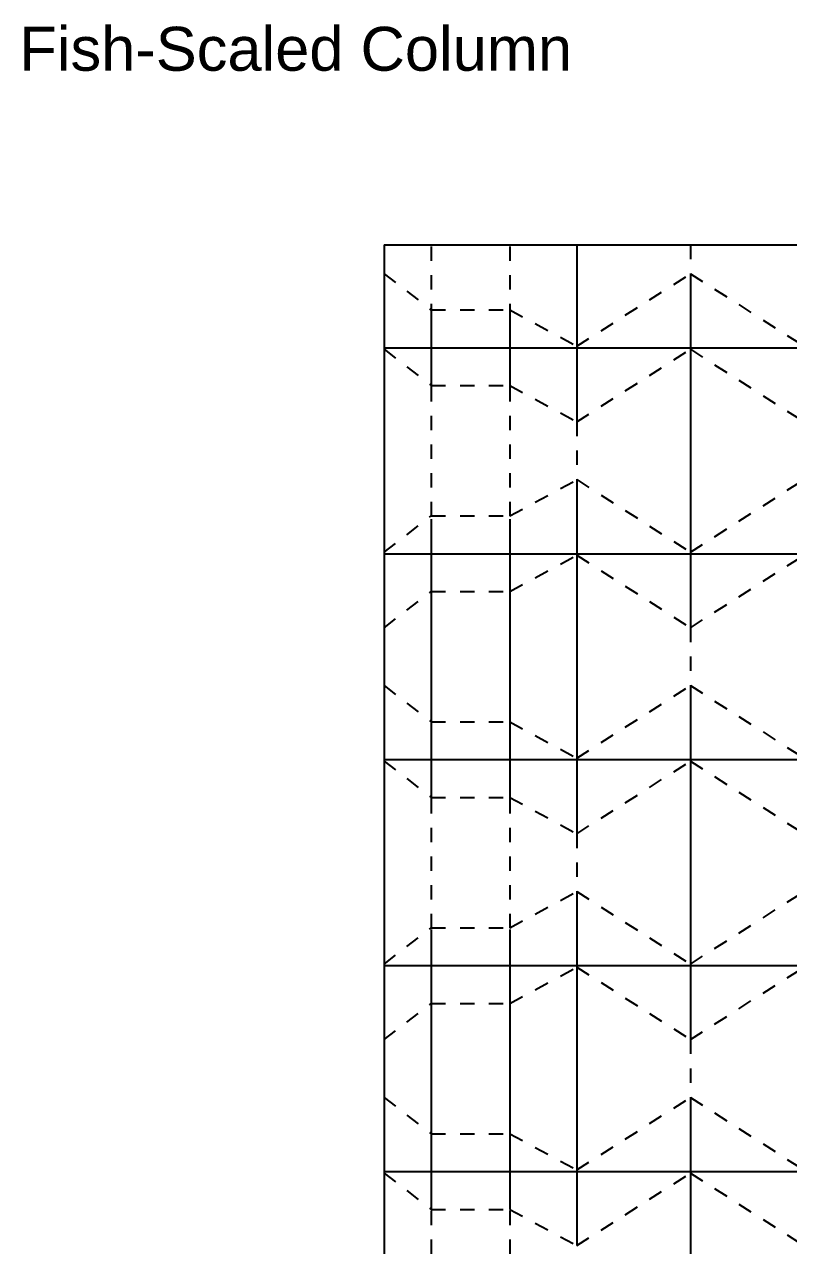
# Model space of a CAD drawing. Extents: x 11 to 192, y -288 to -10.
# Drawn here: x 11.3 to 86.4, y -130.3 to -10.2 of the extents above; entities that cross this region are included whole.
import ezdxf

# ---------------------------------------------------------------- set-up
doc = ezdxf.new("R2010")
doc.units = 0
for name, pattern in [('AI-LINETYPE-1', [2.822222, 1.411111, -1.411111]), ('AI-LINETYPE-100', [2.822222, 1.411111, -1.411111]), ('AI-LINETYPE-101', [2.822222, 1.411111, -1.411111]), ('AI-LINETYPE-102', [2.822222, 1.411111, -1.411111]), ('AI-LINETYPE-103', [2.822222, 1.411111, -1.411111]), ('AI-LINETYPE-104', [2.822222, 1.411111, -1.411111]), ('AI-LINETYPE-105', [2.822222, 1.411111, -1.411111]), ('AI-LINETYPE-106', [2.822222, 1.411111, -1.411111]), ('AI-LINETYPE-107', [2.822222, 1.411111, -1.411111]), ('AI-LINETYPE-108', [2.822222, 1.411111, -1.411111]), ('AI-LINETYPE-109', [2.822222, 1.411111, -1.411111]), ('AI-LINETYPE-110', [2.822222, 1.411111, -1.411111]), ('AI-LINETYPE-143', [2.822222, 1.411111, -1.411111]), ('AI-LINETYPE-148', [2.822222, 1.411111, -1.411111]), ('AI-LINETYPE-150', [2.822222, 1.411111, -1.411111]), ('AI-LINETYPE-151', [2.822222, 1.411111, -1.411111]), ('AI-LINETYPE-152', [2.822222, 1.411111, -1.411111]), ('AI-LINETYPE-154', [2.822222, 1.411111, -1.411111]), ('AI-LINETYPE-156', [2.822222, 1.411111, -1.411111]), ('AI-LINETYPE-158', [2.822222, 1.411111, -1.411111]), ('AI-LINETYPE-160', [2.822222, 1.411111, -1.411111]), ('AI-LINETYPE-177', [2.822222, 1.411111, -1.411111]), ('AI-LINETYPE-178', [2.822222, 1.411111, -1.411111]), ('AI-LINETYPE-179', [2.822222, 1.411111, -1.411111]), ('AI-LINETYPE-2', [2.822222, 1.411111, -1.411111]), ('AI-LINETYPE-3', [2.822222, 1.411111, -1.411111]), ('AI-LINETYPE-34', [2.822222, 1.411111, -1.411111]), ('AI-LINETYPE-35', [2.822222, 1.411111, -1.411111]), ('AI-LINETYPE-36', [2.822222, 1.411111, -1.411111]), ('AI-LINETYPE-37', [2.822222, 1.411111, -1.411111]), ('AI-LINETYPE-38', [2.822222, 1.411111, -1.411111]), ('AI-LINETYPE-39', [2.822222, 1.411111, -1.411111]), ('AI-LINETYPE-4', [2.822222, 1.411111, -1.411111]), ('AI-LINETYPE-40', [2.822222, 1.411111, -1.411111]), ('AI-LINETYPE-41', [2.822222, 1.411111, -1.411111]), ('AI-LINETYPE-5', [2.822222, 1.411111, -1.411111]), ('AI-LINETYPE-55', [2.822222, 1.411111, -1.411111]), ('AI-LINETYPE-56', [2.822222, 1.411111, -1.411111]), ('AI-LINETYPE-57', [2.822222, 1.411111, -1.411111]), ('AI-LINETYPE-58', [2.822222, 1.411111, -1.411111]), ('AI-LINETYPE-59', [2.822222, 1.411111, -1.411111]), ('AI-LINETYPE-60', [2.822222, 1.411111, -1.411111]), ('AI-LINETYPE-61', [2.822222, 1.411111, -1.411111]), ('AI-LINETYPE-62', [2.822222, 1.411111, -1.411111]), ('AI-LINETYPE-63', [2.822222, 1.411111, -1.411111]), ('AI-LINETYPE-64', [2.822222, 1.411111, -1.411111]), ('AI-LINETYPE-73', [2.822222, 1.411111, -1.411111]), ('AI-LINETYPE-76', [2.822222, 1.411111, -1.411111]), ('AI-LINETYPE-77', [2.822222, 1.411111, -1.411111]), ('AI-LINETYPE-78', [2.822222, 1.411111, -1.411111]), ('AI-LINETYPE-79', [2.822222, 1.411111, -1.411111]), ('AI-LINETYPE-80', [2.822222, 1.411111, -1.411111]), ('AI-LINETYPE-81', [2.822222, 1.411111, -1.411111]), ('AI-LINETYPE-82', [2.822222, 1.411111, -1.411111]), ('AI-LINETYPE-91', [2.822222, 1.411111, -1.411111]), ('AI-LINETYPE-92', [2.822222, 1.411111, -1.411111]), ('AI-LINETYPE-93', [2.822222, 1.411111, -1.411111]), ('AI-LINETYPE-94', [2.822222, 1.411111, -1.411111]), ('AI-LINETYPE-95', [2.822222, 1.411111, -1.411111]), ('AI-LINETYPE-96', [2.822222, 1.411111, -1.411111]), ('AI-LINETYPE-97', [2.822222, 1.411111, -1.411111]), ('AI-LINETYPE-98', [2.822222, 1.411111, -1.411111]), ('AI-LINETYPE-99', [2.822222, 1.411111, -1.411111])]:
    doc.linetypes.add(name, pattern=pattern)
for name, color, linetype in [('CUTLINE', 7, 'CONTINUOUS'), ('MOUNTAINLINE', 7, 'CONTINUOUS'), ('TEXT', 7, 'CONTINUOUS'), ('VALLEYLINE', 7, 'CONTINUOUS')]:
    doc.layers.add(name, color=color, linetype=linetype)

# ---------------------------------------------------------------- blocks, each defined once
blk = doc.blocks.new('BLOCK_2')
at = {"layer": 'CUTLINE', "color": 7}
blk.add_lwpolyline([(46.66, -31.9), (46.66, -153.36)], dxfattribs=at)
blk = doc.blocks.new('BLOCK_4')
at = {"layer": 'CUTLINE', "color": 7}
blk.add_lwpolyline([(46.66, -31.9), (162.65, -31.9)], dxfattribs=at)
blk = doc.blocks.new('BLOCK_8')
at = {"layer": 'VALLEYLINE', "color": 7, "linetype": 'AI-LINETYPE-1'}
blk.add_lwpolyline([(46.66, -115.72), (51.3, -119.28)], dxfattribs=at)
blk = doc.blocks.new('BLOCK_9')
at = {"layer": 'VALLEYLINE', "color": 7, "linetype": 'AI-LINETYPE-2'}
blk.add_lwpolyline([(51.3, -119.28), (59.03, -119.28)], dxfattribs=at)
blk = doc.blocks.new('BLOCK_10')
at = {"layer": 'VALLEYLINE', "color": 7, "linetype": 'AI-LINETYPE-3'}
blk.add_lwpolyline([(59.03, -119.28), (65.6, -122.84)], dxfattribs=at)
blk = doc.blocks.new('BLOCK_11')
at = {"layer": 'VALLEYLINE', "color": 7, "linetype": 'AI-LINETYPE-4'}
blk.add_lwpolyline([(65.6, -122.84), (76.76, -115.72)], dxfattribs=at)
blk = doc.blocks.new('BLOCK_12')
at = {"layer": 'VALLEYLINE', "color": 7, "linetype": 'AI-LINETYPE-5'}
blk.add_lwpolyline([(76.76, -115.72), (87.91, -122.84)], dxfattribs=at)
blk = doc.blocks.new('BLOCK_41')
at = {"layer": 'VALLEYLINE', "color": 7, "linetype": 'AI-LINETYPE-34'}
blk.add_lwpolyline([(51.3, -45.74), (59.03, -45.74)], dxfattribs=at)
blk = doc.blocks.new('BLOCK_42')
at = {"layer": 'VALLEYLINE', "color": 7, "linetype": 'AI-LINETYPE-35'}
blk.add_lwpolyline([(51.3, -58.55), (59.03, -58.55)], dxfattribs=at)
blk = doc.blocks.new('BLOCK_43')
at = {"layer": 'VALLEYLINE', "color": 7, "linetype": 'AI-LINETYPE-36'}
blk.add_lwpolyline([(59.03, -45.74), (65.6, -49.3)], dxfattribs=at)
blk = doc.blocks.new('BLOCK_44')
at = {"layer": 'VALLEYLINE', "color": 7, "linetype": 'AI-LINETYPE-37'}
blk.add_lwpolyline([(59.03, -58.55), (65.6, -54.99)], dxfattribs=at)
blk = doc.blocks.new('BLOCK_45')
at = {"layer": 'VALLEYLINE', "color": 7, "linetype": 'AI-LINETYPE-38'}
blk.add_lwpolyline([(65.6, -49.3), (76.76, -42.18)], dxfattribs=at)
blk = doc.blocks.new('BLOCK_46')
at = {"layer": 'VALLEYLINE', "color": 7, "linetype": 'AI-LINETYPE-39'}
blk.add_lwpolyline([(65.6, -54.99), (76.76, -62.12)], dxfattribs=at)
blk = doc.blocks.new('BLOCK_47')
at = {"layer": 'VALLEYLINE', "color": 7, "linetype": 'AI-LINETYPE-40'}
blk.add_lwpolyline([(76.76, -42.18), (87.91, -49.3)], dxfattribs=at)
blk = doc.blocks.new('BLOCK_48')
at = {"layer": 'VALLEYLINE', "color": 7, "linetype": 'AI-LINETYPE-41'}
blk.add_lwpolyline([(76.76, -62.12), (87.91, -54.99)], dxfattribs=at)
blk = doc.blocks.new('BLOCK_62')
at = {"layer": 'VALLEYLINE', "color": 7, "linetype": 'AI-LINETYPE-55'}
blk.add_lwpolyline([(59.03, -45.89), (59.03, -58.71)], dxfattribs=at)
blk = doc.blocks.new('BLOCK_63')
at = {"layer": 'VALLEYLINE', "color": 7, "linetype": 'AI-LINETYPE-56'}
blk.add_lwpolyline([(51.3, -45.89), (51.3, -58.71)], dxfattribs=at)
blk = doc.blocks.new('BLOCK_64')
at = {"layer": 'VALLEYLINE', "color": 7, "linetype": 'AI-LINETYPE-57'}
blk.add_lwpolyline([(46.66, -42.18), (51.3, -45.74)], dxfattribs=at)
blk = doc.blocks.new('BLOCK_65')
at = {"layer": 'VALLEYLINE', "color": 7, "linetype": 'AI-LINETYPE-58'}
blk.add_lwpolyline([(46.66, -62.12), (51.3, -58.55)], dxfattribs=at)
blk = doc.blocks.new('BLOCK_66')
at = {"layer": 'VALLEYLINE', "color": 7, "linetype": 'AI-LINETYPE-59'}
blk.add_lwpolyline([(65.6, -49.3), (65.6, -54.99)], dxfattribs=at)
blk = doc.blocks.new('BLOCK_67')
at = {"layer": 'VALLEYLINE', "color": 7, "linetype": 'AI-LINETYPE-60'}
blk.add_lwpolyline([(46.66, -34.75), (51.3, -38.31)], dxfattribs=at)
blk = doc.blocks.new('BLOCK_68')
at = {"layer": 'VALLEYLINE', "color": 7, "linetype": 'AI-LINETYPE-61'}
blk.add_lwpolyline([(51.3, -38.31), (59.03, -38.31)], dxfattribs=at)
blk = doc.blocks.new('BLOCK_69')
at = {"layer": 'VALLEYLINE', "color": 7, "linetype": 'AI-LINETYPE-62'}
blk.add_lwpolyline([(59.03, -38.31), (65.6, -41.87)], dxfattribs=at)
blk = doc.blocks.new('BLOCK_70')
at = {"layer": 'VALLEYLINE', "color": 7, "linetype": 'AI-LINETYPE-63'}
blk.add_lwpolyline([(65.6, -41.87), (76.76, -34.75)], dxfattribs=at)
blk = doc.blocks.new('BLOCK_71')
at = {"layer": 'VALLEYLINE', "color": 7, "linetype": 'AI-LINETYPE-64'}
blk.add_lwpolyline([(76.76, -34.75), (87.91, -41.87)], dxfattribs=at)
blk = doc.blocks.new('BLOCK_80')
at = {"layer": 'VALLEYLINE', "color": 7, "linetype": 'AI-LINETYPE-73'}
blk.add_lwpolyline([(76.76, -31.9), (76.76, -34.75)], dxfattribs=at)
blk = doc.blocks.new('BLOCK_83')
at = {"layer": 'VALLEYLINE', "color": 7, "linetype": 'AI-LINETYPE-76'}
blk.add_lwpolyline([(59.03, -32.06), (59.03, -38.46)], dxfattribs=at)
blk = doc.blocks.new('BLOCK_84')
at = {"layer": 'VALLEYLINE', "color": 7, "linetype": 'AI-LINETYPE-77'}
blk.add_lwpolyline([(51.3, -32.06), (51.3, -38.46)], dxfattribs=at)
blk = doc.blocks.new('BLOCK_85')
at = {"layer": 'VALLEYLINE', "color": 7, "linetype": 'AI-LINETYPE-78'}
blk.add_lwpolyline([(46.66, -69.54), (51.3, -65.98)], dxfattribs=at)
blk = doc.blocks.new('BLOCK_86')
at = {"layer": 'VALLEYLINE', "color": 7, "linetype": 'AI-LINETYPE-79'}
blk.add_lwpolyline([(51.3, -65.98), (59.03, -65.98)], dxfattribs=at)
blk = doc.blocks.new('BLOCK_87')
at = {"layer": 'VALLEYLINE', "color": 7, "linetype": 'AI-LINETYPE-80'}
blk.add_lwpolyline([(59.03, -65.98), (65.6, -62.42)], dxfattribs=at)
blk = doc.blocks.new('BLOCK_88')
at = {"layer": 'VALLEYLINE', "color": 7, "linetype": 'AI-LINETYPE-81'}
blk.add_lwpolyline([(65.6, -62.42), (76.76, -69.54)], dxfattribs=at)
blk = doc.blocks.new('BLOCK_89')
at = {"layer": 'VALLEYLINE', "color": 7, "linetype": 'AI-LINETYPE-82'}
blk.add_lwpolyline([(76.76, -69.54), (87.91, -62.42)], dxfattribs=at)
blk = doc.blocks.new('BLOCK_98')
at = {"layer": 'VALLEYLINE', "color": 7, "linetype": 'AI-LINETYPE-91'}
blk.add_lwpolyline([(46.66, -75.23), (51.3, -78.8)], dxfattribs=at)
blk = doc.blocks.new('BLOCK_99')
at = {"layer": 'VALLEYLINE', "color": 7, "linetype": 'AI-LINETYPE-92'}
blk.add_lwpolyline([(46.66, -82.66), (51.3, -86.22)], dxfattribs=at)
blk = doc.blocks.new('BLOCK_100')
at = {"layer": 'VALLEYLINE', "color": 7, "linetype": 'AI-LINETYPE-93'}
blk.add_lwpolyline([(46.66, -102.6), (51.3, -99.04)], dxfattribs=at)
blk = doc.blocks.new('BLOCK_101')
at = {"layer": 'VALLEYLINE', "color": 7, "linetype": 'AI-LINETYPE-94'}
blk.add_lwpolyline([(46.66, -110.03), (51.3, -106.47)], dxfattribs=at)
blk = doc.blocks.new('BLOCK_102')
at = {"layer": 'VALLEYLINE', "color": 7, "linetype": 'AI-LINETYPE-95'}
blk.add_lwpolyline([(51.3, -78.8), (59.03, -78.8)], dxfattribs=at)
blk = doc.blocks.new('BLOCK_103')
at = {"layer": 'VALLEYLINE', "color": 7, "linetype": 'AI-LINETYPE-96'}
blk.add_lwpolyline([(51.3, -86.22), (59.03, -86.22)], dxfattribs=at)
blk = doc.blocks.new('BLOCK_104')
at = {"layer": 'VALLEYLINE', "color": 7, "linetype": 'AI-LINETYPE-97'}
blk.add_lwpolyline([(51.3, -99.04), (59.03, -99.04)], dxfattribs=at)
blk = doc.blocks.new('BLOCK_105')
at = {"layer": 'VALLEYLINE', "color": 7, "linetype": 'AI-LINETYPE-98'}
blk.add_lwpolyline([(51.3, -106.47), (59.03, -106.47)], dxfattribs=at)
blk = doc.blocks.new('BLOCK_106')
at = {"layer": 'VALLEYLINE', "color": 7, "linetype": 'AI-LINETYPE-99'}
blk.add_lwpolyline([(59.03, -78.8), (65.6, -82.36)], dxfattribs=at)
blk = doc.blocks.new('BLOCK_107')
at = {"layer": 'VALLEYLINE', "color": 7, "linetype": 'AI-LINETYPE-100'}
blk.add_lwpolyline([(59.03, -86.22), (65.6, -89.79)], dxfattribs=at)
blk = doc.blocks.new('BLOCK_108')
at = {"layer": 'VALLEYLINE', "color": 7, "linetype": 'AI-LINETYPE-101'}
blk.add_lwpolyline([(59.03, -99.04), (65.6, -95.48)], dxfattribs=at)
blk = doc.blocks.new('BLOCK_109')
at = {"layer": 'VALLEYLINE', "color": 7, "linetype": 'AI-LINETYPE-102'}
blk.add_lwpolyline([(59.03, -106.47), (65.6, -102.9)], dxfattribs=at)
blk = doc.blocks.new('BLOCK_110')
at = {"layer": 'VALLEYLINE', "color": 7, "linetype": 'AI-LINETYPE-103'}
blk.add_lwpolyline([(65.6, -82.36), (76.76, -75.23)], dxfattribs=at)
blk = doc.blocks.new('BLOCK_111')
at = {"layer": 'VALLEYLINE', "color": 7, "linetype": 'AI-LINETYPE-104'}
blk.add_lwpolyline([(65.6, -89.79), (76.76, -82.66)], dxfattribs=at)
blk = doc.blocks.new('BLOCK_112')
at = {"layer": 'VALLEYLINE', "color": 7, "linetype": 'AI-LINETYPE-105'}
blk.add_lwpolyline([(65.6, -95.48), (76.76, -102.6)], dxfattribs=at)
blk = doc.blocks.new('BLOCK_113')
at = {"layer": 'VALLEYLINE', "color": 7, "linetype": 'AI-LINETYPE-106'}
blk.add_lwpolyline([(65.6, -102.9), (76.76, -110.03)], dxfattribs=at)
blk = doc.blocks.new('BLOCK_114')
at = {"layer": 'VALLEYLINE', "color": 7, "linetype": 'AI-LINETYPE-107'}
blk.add_lwpolyline([(76.76, -75.23), (87.91, -82.36)], dxfattribs=at)
blk = doc.blocks.new('BLOCK_115')
at = {"layer": 'VALLEYLINE', "color": 7, "linetype": 'AI-LINETYPE-108'}
blk.add_lwpolyline([(76.76, -82.66), (87.91, -89.79)], dxfattribs=at)
blk = doc.blocks.new('BLOCK_116')
at = {"layer": 'VALLEYLINE', "color": 7, "linetype": 'AI-LINETYPE-109'}
blk.add_lwpolyline([(76.76, -102.6), (87.91, -95.48)], dxfattribs=at)
blk = doc.blocks.new('BLOCK_117')
at = {"layer": 'VALLEYLINE', "color": 7, "linetype": 'AI-LINETYPE-110'}
blk.add_lwpolyline([(76.76, -110.03), (87.91, -102.9)], dxfattribs=at)
blk = doc.blocks.new('BLOCK_150')
at = {"layer": 'VALLEYLINE', "color": 7, "linetype": 'AI-LINETYPE-143'}
blk.add_lwpolyline([(76.76, -69.54), (76.76, -75.23)], dxfattribs=at)
blk = doc.blocks.new('BLOCK_155')
at = {"layer": 'VALLEYLINE', "color": 7, "linetype": 'AI-LINETYPE-148'}
blk.add_lwpolyline([(65.6, -89.79), (65.6, -95.48)], dxfattribs=at)
blk = doc.blocks.new('BLOCK_157')
at = {"layer": 'VALLEYLINE', "color": 7, "linetype": 'AI-LINETYPE-150'}
blk.add_lwpolyline([(59.03, -86.38), (59.03, -99.19)], dxfattribs=at)
blk = doc.blocks.new('BLOCK_158')
at = {"layer": 'VALLEYLINE', "color": 7, "linetype": 'AI-LINETYPE-151'}
blk.add_lwpolyline([(51.3, -86.38), (51.3, -99.19)], dxfattribs=at)
blk = doc.blocks.new('BLOCK_159')
at = {"layer": 'VALLEYLINE', "color": 7, "linetype": 'AI-LINETYPE-152'}
blk.add_lwpolyline([(46.66, -123.15), (51.3, -126.71)], dxfattribs=at)
blk = doc.blocks.new('BLOCK_161')
at = {"layer": 'VALLEYLINE', "color": 7, "linetype": 'AI-LINETYPE-154'}
blk.add_lwpolyline([(51.3, -126.71), (59.03, -126.71)], dxfattribs=at)
blk = doc.blocks.new('BLOCK_163')
at = {"layer": 'VALLEYLINE', "color": 7, "linetype": 'AI-LINETYPE-156'}
blk.add_lwpolyline([(59.03, -126.71), (65.6, -130.27)], dxfattribs=at)
blk = doc.blocks.new('BLOCK_165')
at = {"layer": 'VALLEYLINE', "color": 7, "linetype": 'AI-LINETYPE-158'}
blk.add_lwpolyline([(65.6, -130.27), (76.76, -123.15)], dxfattribs=at)
blk = doc.blocks.new('BLOCK_167')
at = {"layer": 'VALLEYLINE', "color": 7, "linetype": 'AI-LINETYPE-160'}
blk.add_lwpolyline([(76.76, -123.15), (87.91, -130.27)], dxfattribs=at)
blk = doc.blocks.new('BLOCK_184')
at = {"layer": 'VALLEYLINE', "color": 7, "linetype": 'AI-LINETYPE-177'}
blk.add_lwpolyline([(59.03, -126.86), (59.03, -139.68)], dxfattribs=at)
blk = doc.blocks.new('BLOCK_185')
at = {"layer": 'VALLEYLINE', "color": 7, "linetype": 'AI-LINETYPE-178'}
blk.add_lwpolyline([(51.3, -126.86), (51.3, -139.68)], dxfattribs=at)
blk = doc.blocks.new('BLOCK_186')
at = {"layer": 'VALLEYLINE', "color": 7, "linetype": 'AI-LINETYPE-179'}
blk.add_lwpolyline([(76.76, -110.03), (76.76, -115.72)], dxfattribs=at)
blk = doc.blocks.new('BLOCK_417')
at = {"layer": 'MOUNTAINLINE', "color": 7}
blk.add_lwpolyline([(46.66, -42.03), (51.3, -42.03)], dxfattribs=at)
blk = doc.blocks.new('BLOCK_418')
at = {"layer": 'MOUNTAINLINE', "color": 7}
blk.add_lwpolyline([(46.66, -62.27), (51.3, -62.27)], dxfattribs=at)
blk = doc.blocks.new('BLOCK_419')
at = {"layer": 'MOUNTAINLINE', "color": 7}
blk.add_lwpolyline([(46.66, -82.51), (51.3, -82.51)], dxfattribs=at)
blk = doc.blocks.new('BLOCK_420')
at = {"layer": 'MOUNTAINLINE', "color": 7}
blk.add_lwpolyline([(46.66, -102.75), (51.3, -102.75)], dxfattribs=at)
blk = doc.blocks.new('BLOCK_421')
at = {"layer": 'MOUNTAINLINE', "color": 7}
blk.add_lwpolyline([(46.66, -123), (51.3, -123)], dxfattribs=at)
blk = doc.blocks.new('BLOCK_423')
at = {"layer": 'MOUNTAINLINE', "color": 7}
blk.add_lwpolyline([(51.3, -42.03), (59.03, -42.03)], dxfattribs=at)
blk = doc.blocks.new('BLOCK_424')
at = {"layer": 'MOUNTAINLINE', "color": 7}
blk.add_lwpolyline([(51.3, -62.27), (59.03, -62.27)], dxfattribs=at)
blk = doc.blocks.new('BLOCK_425')
at = {"layer": 'MOUNTAINLINE', "color": 7}
blk.add_lwpolyline([(51.3, -82.51), (59.03, -82.51)], dxfattribs=at)
blk = doc.blocks.new('BLOCK_426')
at = {"layer": 'MOUNTAINLINE', "color": 7}
blk.add_lwpolyline([(51.3, -102.75), (59.03, -102.75)], dxfattribs=at)
blk = doc.blocks.new('BLOCK_427')
at = {"layer": 'MOUNTAINLINE', "color": 7}
blk.add_lwpolyline([(51.3, -123), (59.03, -123)], dxfattribs=at)
blk = doc.blocks.new('BLOCK_429')
at = {"layer": 'MOUNTAINLINE', "color": 7}
blk.add_lwpolyline([(59.03, -42.03), (65.6, -42.03)], dxfattribs=at)
blk = doc.blocks.new('BLOCK_430')
at = {"layer": 'MOUNTAINLINE', "color": 7}
blk.add_lwpolyline([(59.03, -62.27), (65.6, -62.27)], dxfattribs=at)
blk = doc.blocks.new('BLOCK_431')
at = {"layer": 'MOUNTAINLINE', "color": 7}
blk.add_lwpolyline([(59.03, -82.51), (65.6, -82.51)], dxfattribs=at)
blk = doc.blocks.new('BLOCK_432')
at = {"layer": 'MOUNTAINLINE', "color": 7}
blk.add_lwpolyline([(59.03, -102.75), (65.6, -102.75)], dxfattribs=at)
blk = doc.blocks.new('BLOCK_433')
at = {"layer": 'MOUNTAINLINE', "color": 7}
blk.add_lwpolyline([(59.03, -123), (65.6, -123)], dxfattribs=at)
blk = doc.blocks.new('BLOCK_435')
at = {"layer": 'MOUNTAINLINE', "color": 7}
blk.add_lwpolyline([(65.6, -42.03), (76.76, -42.03)], dxfattribs=at)
blk = doc.blocks.new('BLOCK_436')
at = {"layer": 'MOUNTAINLINE', "color": 7}
blk.add_lwpolyline([(65.6, -62.27), (76.76, -62.27)], dxfattribs=at)
blk = doc.blocks.new('BLOCK_437')
at = {"layer": 'MOUNTAINLINE', "color": 7}
blk.add_lwpolyline([(65.6, -82.51), (76.76, -82.51)], dxfattribs=at)
blk = doc.blocks.new('BLOCK_438')
at = {"layer": 'MOUNTAINLINE', "color": 7}
blk.add_lwpolyline([(65.6, -102.75), (76.76, -102.75)], dxfattribs=at)
blk = doc.blocks.new('BLOCK_439')
at = {"layer": 'MOUNTAINLINE', "color": 7}
blk.add_lwpolyline([(65.6, -123), (76.76, -123)], dxfattribs=at)
blk = doc.blocks.new('BLOCK_441')
at = {"layer": 'MOUNTAINLINE', "color": 7}
blk.add_lwpolyline([(76.76, -42.03), (87.91, -42.03)], dxfattribs=at)
blk = doc.blocks.new('BLOCK_442')
at = {"layer": 'MOUNTAINLINE', "color": 7}
blk.add_lwpolyline([(76.76, -62.27), (87.91, -62.27)], dxfattribs=at)
blk = doc.blocks.new('BLOCK_443')
at = {"layer": 'MOUNTAINLINE', "color": 7}
blk.add_lwpolyline([(76.76, -82.51), (87.91, -82.51)], dxfattribs=at)
blk = doc.blocks.new('BLOCK_444')
at = {"layer": 'MOUNTAINLINE', "color": 7}
blk.add_lwpolyline([(76.76, -102.75), (87.91, -102.75)], dxfattribs=at)
blk = doc.blocks.new('BLOCK_445')
at = {"layer": 'MOUNTAINLINE', "color": 7}
blk.add_lwpolyline([(76.76, -123), (87.91, -123)], dxfattribs=at)
blk = doc.blocks.new('BLOCK_495')
at = {"layer": 'MOUNTAINLINE', "color": 7}
blk.add_lwpolyline([(76.76, -34.75), (76.76, -69.54)], dxfattribs=at)
blk = doc.blocks.new('BLOCK_496')
at = {"layer": 'MOUNTAINLINE', "color": 7}
blk.add_lwpolyline([(76.76, -75.23), (76.76, -110.03)], dxfattribs=at)
blk = doc.blocks.new('BLOCK_497')
at = {"layer": 'MOUNTAINLINE', "color": 7}
blk.add_lwpolyline([(76.76, -115.72), (76.76, -150.51)], dxfattribs=at)
blk = doc.blocks.new('BLOCK_510')
at = {"layer": 'MOUNTAINLINE', "color": 7}
blk.add_lwpolyline([(65.6, -54.99), (65.6, -89.79)], dxfattribs=at)
blk = doc.blocks.new('BLOCK_511')
at = {"layer": 'MOUNTAINLINE', "color": 7}
blk.add_lwpolyline([(65.6, -31.9), (65.6, -49.3)], dxfattribs=at)
blk = doc.blocks.new('BLOCK_512')
at = {"layer": 'MOUNTAINLINE', "color": 7}
blk.add_lwpolyline([(65.6, -95.48), (65.6, -130.27)], dxfattribs=at)
blk = doc.blocks.new('BLOCK_521')
at = {"layer": 'MOUNTAINLINE', "color": 7}
blk.add_lwpolyline([(59.03, -38.46), (59.03, -45.89)], dxfattribs=at)
blk = doc.blocks.new('BLOCK_522')
at = {"layer": 'MOUNTAINLINE', "color": 7}
blk.add_lwpolyline([(59.03, -58.86), (59.03, -86.38)], dxfattribs=at)
blk = doc.blocks.new('BLOCK_523')
at = {"layer": 'MOUNTAINLINE', "color": 7}
blk.add_lwpolyline([(59.03, -99.19), (59.03, -126.71)], dxfattribs=at)
blk = doc.blocks.new('BLOCK_525')
at = {"layer": 'MOUNTAINLINE', "color": 7}
blk.add_lwpolyline([(51.3, -38.46), (51.3, -45.89)], dxfattribs=at)
blk = doc.blocks.new('BLOCK_526')
at = {"layer": 'MOUNTAINLINE', "color": 7}
blk.add_lwpolyline([(51.3, -58.86), (51.3, -86.38)], dxfattribs=at)
blk = doc.blocks.new('BLOCK_527')
at = {"layer": 'MOUNTAINLINE', "color": 7}
blk.add_lwpolyline([(51.3, -99.19), (51.3, -126.71)], dxfattribs=at)

msp = doc.modelspace()

# ---------------------------------------------------------------- block references
at = {"layer": 'CUTLINE'}
for name in ['BLOCK_2', 'BLOCK_4']:
    msp.add_blockref(name, (0, 0), dxfattribs=at)
at = {"layer": 'MOUNTAINLINE'}
for name in ['BLOCK_511', 'BLOCK_495', 'BLOCK_525', 'BLOCK_521', 'BLOCK_417', 'BLOCK_423', 'BLOCK_429', 'BLOCK_435', 'BLOCK_441', 'BLOCK_510', 'BLOCK_526', 'BLOCK_522', 'BLOCK_418', 'BLOCK_424', 'BLOCK_430', 'BLOCK_436', 'BLOCK_442', 'BLOCK_496', 'BLOCK_419', 'BLOCK_425', 'BLOCK_431', 'BLOCK_437', 'BLOCK_443', 'BLOCK_512', 'BLOCK_527', 'BLOCK_523', 'BLOCK_420', 'BLOCK_426', 'BLOCK_432', 'BLOCK_438', 'BLOCK_444', 'BLOCK_497', 'BLOCK_421', 'BLOCK_427', 'BLOCK_433', 'BLOCK_439', 'BLOCK_445']:
    msp.add_blockref(name, (0, 0), dxfattribs=at)
at = {"layer": 'VALLEYLINE'}
for name in ['BLOCK_84', 'BLOCK_83', 'BLOCK_80', 'BLOCK_67', 'BLOCK_70', 'BLOCK_71', 'BLOCK_68', 'BLOCK_69', 'BLOCK_64', 'BLOCK_45', 'BLOCK_47', 'BLOCK_41', 'BLOCK_63', 'BLOCK_43', 'BLOCK_62', 'BLOCK_66', 'BLOCK_44', 'BLOCK_46', 'BLOCK_48', 'BLOCK_65', 'BLOCK_42', 'BLOCK_87', 'BLOCK_88', 'BLOCK_89', 'BLOCK_85', 'BLOCK_86', 'BLOCK_150', 'BLOCK_98', 'BLOCK_110', 'BLOCK_114', 'BLOCK_102', 'BLOCK_106', 'BLOCK_99', 'BLOCK_111', 'BLOCK_115', 'BLOCK_103', 'BLOCK_158', 'BLOCK_107', 'BLOCK_157', 'BLOCK_155', 'BLOCK_108', 'BLOCK_112', 'BLOCK_116', 'BLOCK_100', 'BLOCK_104', 'BLOCK_109', 'BLOCK_113', 'BLOCK_117', 'BLOCK_101', 'BLOCK_105', 'BLOCK_186', 'BLOCK_8', 'BLOCK_11', 'BLOCK_12', 'BLOCK_9', 'BLOCK_10', 'BLOCK_159', 'BLOCK_165', 'BLOCK_167', 'BLOCK_161', 'BLOCK_185', 'BLOCK_163', 'BLOCK_184']:
    msp.add_blockref(name, (0, 0), dxfattribs=at)

# ---------------------------------------------------------------- texts
at = {"layer": 'TEXT', "color": 7, "insert": (10.83, -14.86), "char_height": 4.318, "attachment_point": 7}
msp.add_mtext('\\fArial|b0|i0|c0|p34;\\W1;Fish-Scaled Column', dxfattribs=at)

doc.saveas('drawing.dxf')
